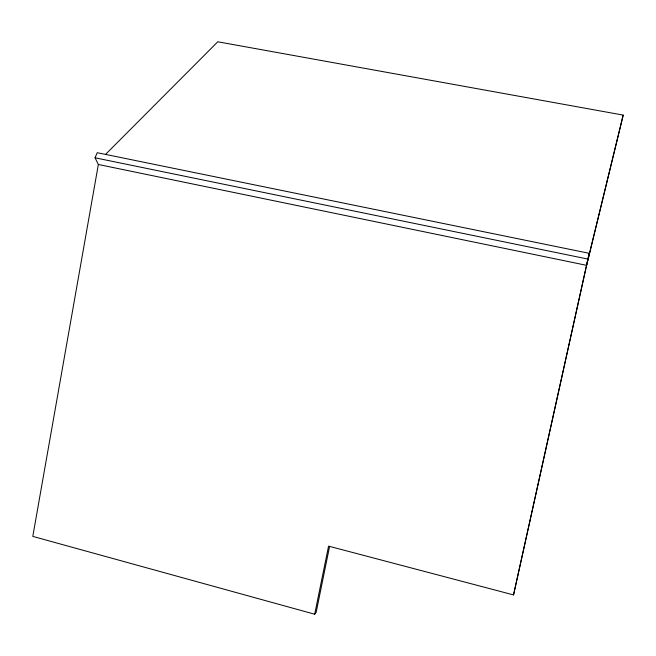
<?xml version="1.0" encoding="UTF-8"?>
<svg xmlns="http://www.w3.org/2000/svg" width="656" height="656" viewBox="0 0 656 656"><rect width="100%" height="100%" fill="white"/><g stroke="black" fill="none" stroke-linecap="round" stroke-linejoin="round"><path stroke-width="0.98" d="M314.691 614.221L328.566 546.128L513.533 594.918L589.219 253.314L97.236 152.709L95.038 157.801L98.351 164.492L32.8 536.395L314.691 614.221L316.159 612.327L329.566 546.555M589.219 253.314L513.533 594.918M105.567 154.381L217.784 41.779L623.2 115.095L586.653 265.352L98.351 164.492M587.965 259.637L623.2 115.095M95.038 157.801L587.899 259.071"/></g></svg>
